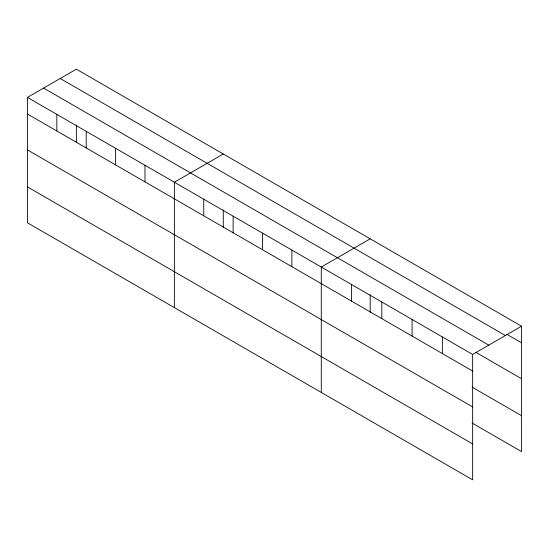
<?xml version="1.0" encoding="UTF-8"?>
<svg xmlns="http://www.w3.org/2000/svg" width="549" height="549" viewBox="0 0 549 549"><rect width="100%" height="100%" fill="white"/><g stroke="black" fill="none" stroke-linecap="round" stroke-linejoin="round"><path stroke-width="0.82" d="M27.45 97.413L472.648 354.441L472.648 479.826L27.45 222.791L27.45 97.413L76.352 69.174L521.55 326.209L521.55 451.587L472.078 423.025M223.271 153.995L174.362 182.234L174.362 307.612M370.184 238.815L321.282 267.054L321.282 392.432M472.648 354.441L521.55 326.209M506.782 334.293L521.55 342.816M60.218 78.493L505.409 335.528M43.591 88.094L488.782 345.129M475.77 352.28L521.55 378.714M27.45 114.02L472.648 371.049M472.078 387.134L521.55 415.696M27.45 149.911L472.648 406.946M27.45 186.893L472.648 443.928M442.37 336.962L442.37 353.57M412.1 319.484L412.1 336.091M381.829 302.012L381.829 318.619M370.184 294.683L370.184 312.333M351.552 284.533L351.552 301.14M291.896 250.09L291.896 266.697M262.511 233.126L262.511 249.733M233.133 216.162L233.133 232.769M223.271 209.862L223.271 227.512M203.748 199.198L203.748 215.805M144.984 165.27L144.984 181.877M115.599 148.305L115.599 164.913M86.214 131.341L86.214 147.949M76.352 125.042L76.352 142.692M56.835 114.377L56.835 130.985"/></g></svg>
